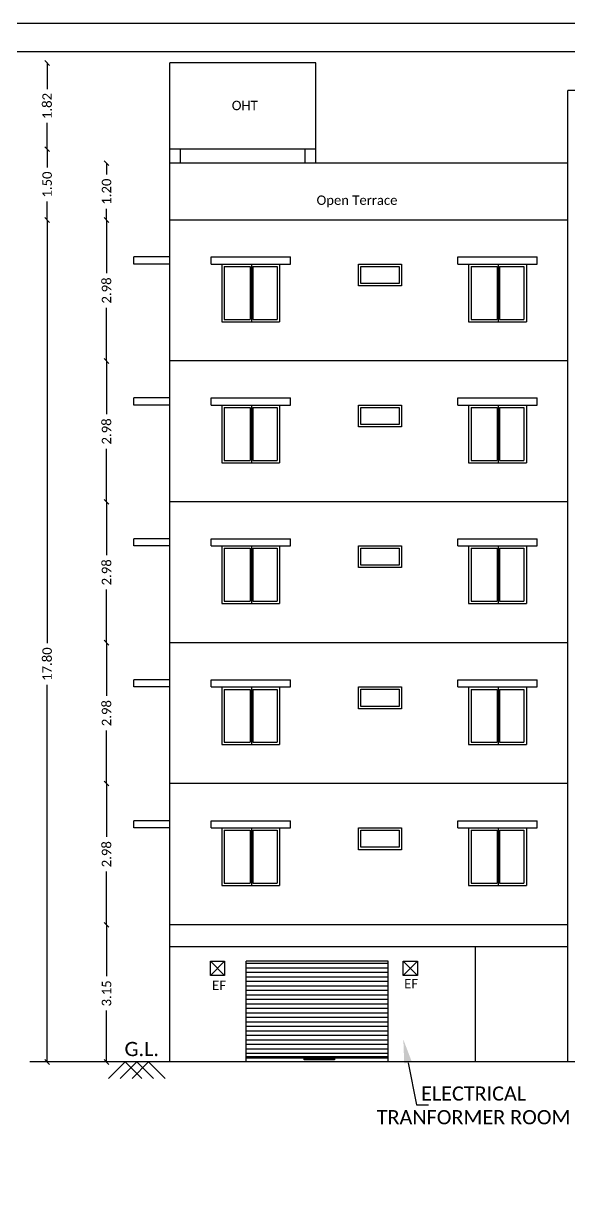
# Model space of a CAD drawing. Header units: metres. Extents: x 1549 to 1752, y 1518 to 3502.
# Drawn here: x 1712.51 to 1724.04, y 1642.98 to 1667.68 of the extents above; entities that cross this region are included whole.
import ezdxf
from ezdxf import colors
from ezdxf.entities.mleader import LeaderData, LeaderLine
from ezdxf.math import Vec2, Vec3

# ---------------------------------------------------------------- set-up
doc = ezdxf.new("R2010")
doc.units = ezdxf.units.M
doc.layers.add('D-BlockOuter-Dimension', color=7, linetype='Continuous')
doc.styles.add('SLS- JOHN Calibri', font='calibri.ttf')
doc.styles.add('SLS-Calibri', font='calibri.ttf')
doc.styles.get("Standard").update_dxf_attribs({"font": 'arial.ttf'})
doc.dimstyles.new('SLS-ProjectName-OuterBlock(FloorPlan)', dxfattribs={"dimtxt": 0.2, "dimasz": 0.1, "dimexe": 0, "dimexo": 0, "dimgap": 0.1, "dimtad": 0, "dimzin": 1, "dimdsep": 46, "dimtxsty": 'SLS-Calibri', "dimblk1": 'OBLIQUE', "dimblk2": 'OBLIQUE', "dimsah": 1, "dimcen": 0, "dimse1": 1, "dimse2": 1, "dimclrd": 252, "dimclre": 252, "dimclrt": 256, "dimadec": 0, "dimazin": 0, "dimtfac": 1, "dimtofl": 0, "dimtmove": 2, "dimatfit": 3, "dimfxl": 0, "dimtolj": 1, "dimtzin": 0, "dimarcsym": 0})

# ---------------------------------------------------------------- blocks, each defined once
blk = doc.blocks.new('_Oblique')
at = {"color": 0, "linetype": 'ByBlock', "lineweight": -2}
blk.add_line((-0.5, -0.5), (0.5, 0.5), dxfattribs=at)
at = {"const_width": 0.2}
blk.add_lwpolyline([(-0.5, -0.5), (0.5, 0.5)], dxfattribs=at)
blk = doc.blocks.new('*D61')
at = {"color": 252, "lineweight": -2}
for p, q in [((1714.272, 1648.623), (1714.272, 1647.536)), ((1714.272, 1645.723), (1714.272, 1646.811))]:
    blk.add_line(p, q, dxfattribs=at)
at = {"layer": 'Defpoints', "color": 0}
for p in [(1714.272, 1648.623), (1716.492, 1648.623), (1716.492, 1645.723)]:
    blk.add_point(p, dxfattribs=at)
at = {"color": 252, "lineweight": -2, "xscale": 0.1, "yscale": 0.1, "zscale": 0.1}
for p, rotation in [((1714.272, 1648.623), 90), ((1714.272, 1645.723), 270)]:
    blk.add_blockref('_Oblique', p, dxfattribs=dict(at, rotation=rotation))
at = {"insert": (1714.272, 1647.173), "char_height": 0.2, "attachment_point": 5, "rotation": 90, "style": 'SLS-Calibri'}
blk.add_mtext('\\A1;3.15', dxfattribs=at)
blk = doc.blocks.new('*D160')
at = {"color": 252, "lineweight": -2}
for p, q in [((1714.272, 1651.608), (1714.272, 1650.48)), ((1714.272, 1648.623), (1714.272, 1649.751))]:
    blk.add_line(p, q, dxfattribs=at)
at = {"layer": 'Defpoints', "color": 0}
for p in [(1714.272, 1651.608), (1715.606, 1651.608), (1716.772, 1648.623)]:
    blk.add_point(p, dxfattribs=at)
at = {"color": 252, "lineweight": -2, "xscale": 0.1, "yscale": 0.1, "zscale": 0.1}
for p, rotation in [((1714.272, 1651.608), 90), ((1714.272, 1648.623), 270)]:
    blk.add_blockref('_Oblique', p, dxfattribs=dict(at, rotation=rotation))
at = {"insert": (1714.272, 1650.115), "char_height": 0.2, "attachment_point": 5, "rotation": 90, "style": 'SLS-Calibri'}
blk.add_mtext('\\A1;2.98', dxfattribs=at)
blk = doc.blocks.new('*D161')
at = {"color": 252, "lineweight": -2}
for p, q in [((1714.272, 1654.588), (1714.272, 1653.462)), ((1714.272, 1651.608), (1714.272, 1652.734))]:
    blk.add_line(p, q, dxfattribs=at)
at = {"layer": 'Defpoints', "color": 0}
for p in [(1714.272, 1654.588), (1715.606, 1654.588), (1715.606, 1651.608)]:
    blk.add_point(p, dxfattribs=at)
at = {"color": 252, "lineweight": -2, "xscale": 0.1, "yscale": 0.1, "zscale": 0.1}
for p, rotation in [((1714.272, 1654.588), 90), ((1714.272, 1651.608), 270)]:
    blk.add_blockref('_Oblique', p, dxfattribs=dict(at, rotation=rotation))
at = {"insert": (1714.272, 1653.098), "char_height": 0.2, "attachment_point": 5, "rotation": 90, "style": 'SLS-Calibri'}
blk.add_mtext('\\A1;2.98', dxfattribs=at)
blk = doc.blocks.new('*D62')
at = {"color": 252, "lineweight": -2}
for p, q in [((1714.272, 1657.563), (1714.272, 1656.44)), ((1714.272, 1654.588), (1714.272, 1655.711))]:
    blk.add_line(p, q, dxfattribs=at)
at = {"layer": 'Defpoints', "color": 0}
for p in [(1714.272, 1657.563), (1715.606, 1657.563), (1715.606, 1654.588)]:
    blk.add_point(p, dxfattribs=at)
at = {"color": 252, "lineweight": -2, "xscale": 0.1, "yscale": 0.1, "zscale": 0.1}
for p, rotation in [((1714.272, 1657.563), 90), ((1714.272, 1654.588), 270)]:
    blk.add_blockref('_Oblique', p, dxfattribs=dict(at, rotation=rotation))
at = {"insert": (1714.272, 1656.075), "char_height": 0.2, "attachment_point": 5, "rotation": 90, "style": 'SLS-Calibri'}
blk.add_mtext('\\A1;2.98', dxfattribs=at)
blk = doc.blocks.new('*D162')
at = {"color": 252, "lineweight": -2}
for p, q in [((1714.272, 1660.543), (1714.272, 1659.417)), ((1714.272, 1657.563), (1714.272, 1658.689))]:
    blk.add_line(p, q, dxfattribs=at)
at = {"layer": 'Defpoints', "color": 0}
for p in [(1714.272, 1660.543), (1715.823, 1660.543), (1715.606, 1657.563)]:
    blk.add_point(p, dxfattribs=at)
at = {"color": 252, "lineweight": -2, "xscale": 0.1, "yscale": 0.1, "zscale": 0.1}
for p, rotation in [((1714.272, 1660.543), 90), ((1714.272, 1657.563), 270)]:
    blk.add_blockref('_Oblique', p, dxfattribs=dict(at, rotation=rotation))
at = {"insert": (1714.272, 1659.053), "char_height": 0.2, "attachment_point": 5, "rotation": 90, "style": 'SLS-Calibri'}
blk.add_mtext('\\A1;2.98', dxfattribs=at)
blk = doc.blocks.new('*D163')
at = {"color": 252, "lineweight": -2}
for p, q in [((1714.272, 1663.523), (1714.272, 1662.397)), ((1714.272, 1660.543), (1714.272, 1661.669))]:
    blk.add_line(p, q, dxfattribs=at)
at = {"layer": 'Defpoints', "color": 0}
for p in [(1714.272, 1663.523), (1715.606, 1663.523), (1715.823, 1660.543)]:
    blk.add_point(p, dxfattribs=at)
at = {"color": 252, "lineweight": -2, "xscale": 0.1, "yscale": 0.1, "zscale": 0.1}
for p, rotation in [((1714.272, 1663.523), 90), ((1714.272, 1660.543), 270)]:
    blk.add_blockref('_Oblique', p, dxfattribs=dict(at, rotation=rotation))
at = {"insert": (1714.272, 1662.033), "char_height": 0.2, "attachment_point": 5, "rotation": 90, "style": 'SLS-Calibri'}
blk.add_mtext('\\A1;2.98', dxfattribs=at)
blk = doc.blocks.new('*D63')
at = {"color": 252, "lineweight": -2}
for p, q in [((1714.272, 1664.723), (1714.272, 1664.484)), ((1714.272, 1663.523), (1714.272, 1663.763))]:
    blk.add_line(p, q, dxfattribs=at)
at = {"layer": 'Defpoints', "color": 0}
for p in [(1714.272, 1664.723), (1715.606, 1664.723), (1715.606, 1663.523)]:
    blk.add_point(p, dxfattribs=at)
at = {"color": 252, "lineweight": -2, "xscale": 0.1, "yscale": 0.1, "zscale": 0.1}
for p, rotation in [((1714.272, 1664.723), 90), ((1714.272, 1663.523), 270)]:
    blk.add_blockref('_Oblique', p, dxfattribs=dict(at, rotation=rotation))
at = {"insert": (1714.272, 1664.123), "char_height": 0.2, "attachment_point": 5, "rotation": 90, "style": 'SLS-Calibri'}
blk.add_mtext('\\A1;1.20', dxfattribs=at)
blk = doc.blocks.new('*D64')
at = {"color": 252, "lineweight": -2}
for p, q in [((1713.016, 1663.523), (1713.016, 1654.574)), ((1713.016, 1645.723), (1713.016, 1653.694))]:
    blk.add_line(p, q, dxfattribs=at)
at = {"layer": 'Defpoints', "color": 0}
for p in [(1713.016, 1663.523), (1717.174, 1663.523), (1717.174, 1645.723)]:
    blk.add_point(p, dxfattribs=at)
at = {"color": 252, "lineweight": -2, "xscale": 0.1, "yscale": 0.1, "zscale": 0.1}
for p, rotation in [((1713.016, 1663.523), 90), ((1713.016, 1645.723), 270)]:
    blk.add_blockref('_Oblique', p, dxfattribs=dict(at, rotation=rotation))
at = {"insert": (1713.016, 1654.134), "char_height": 0.2, "attachment_point": 5, "rotation": 90, "style": 'SLS-Calibri'}
blk.add_mtext('\\A1;17.80', dxfattribs=at)
blk = doc.blocks.new('*D174')
at = {"color": 252, "lineweight": -2}
for p, q in [((1713.016, 1665.023), (1713.016, 1664.634)), ((1713.016, 1663.523), (1713.016, 1663.913))]:
    blk.add_line(p, q, dxfattribs=at)
at = {"layer": 'Defpoints', "color": 0}
for p in [(1713.016, 1665.023), (1715.606, 1665.023), (1715.606, 1663.523)]:
    blk.add_point(p, dxfattribs=at)
at = {"color": 252, "lineweight": -2, "xscale": 0.1, "yscale": 0.1, "zscale": 0.1}
for p, rotation in [((1713.016, 1665.023), 90), ((1713.016, 1663.523), 270)]:
    blk.add_blockref('_Oblique', p, dxfattribs=dict(at, rotation=rotation))
at = {"insert": (1713.016, 1664.273), "char_height": 0.2, "attachment_point": 5, "rotation": 90, "style": 'SLS-Calibri'}
blk.add_mtext('\\A1;1.50', dxfattribs=at)
blk = doc.blocks.new('*D175')
at = {"color": 252, "lineweight": -2}
for p, q in [((1713.016, 1666.843), (1713.016, 1666.291)), ((1713.016, 1665.023), (1713.016, 1665.576))]:
    blk.add_line(p, q, dxfattribs=at)
at = {"layer": 'Defpoints', "color": 0}
for p in [(1713.016, 1666.843), (1715.606, 1666.843), (1715.606, 1665.023)]:
    blk.add_point(p, dxfattribs=at)
at = {"color": 252, "lineweight": -2, "xscale": 0.1, "yscale": 0.1, "zscale": 0.1}
for p, rotation in [((1713.016, 1666.843), 90), ((1713.016, 1665.023), 270)]:
    blk.add_blockref('_Oblique', p, dxfattribs=dict(at, rotation=rotation))
at = {"insert": (1713.016, 1665.933), "char_height": 0.2, "attachment_point": 5, "rotation": 90, "style": 'SLS-Calibri'}
blk.add_mtext('\\A1;1.82', dxfattribs=at)
blk = doc.blocks.new('A$C58C954F3')
h = blk.add_hatch()
h.set_pattern_fill('ANSI31', color=256, scale=0.03, angle=315)
h.set_pattern_definition([(0, (-1717.2209, -1767.94774), (0, 0.09525), [])])
h.paths.add_polyline_path([(3, 2.13), (0, 2.13), (0, 0.085), (3, 0.085)])
for p, q in [((3, 2.13), (0, 2.13)), ((0, 0.114), (3, 0.114))]:
    blk.add_line(p, q)
blk.add_lwpolyline([(1.227, 0.075), (1.869, 0.075), (1.869, 0.045), (1.227, 0.045)], close=True)
at = {"layer": 'D-BlockOuter-Dimension'}
for p, q in [((0, 0), (0, 2.13)), ((3, 0), (3, 2.13))]:
    blk.add_line(p, q, dxfattribs=at)

msp = doc.modelspace()

# ---------------------------------------------------------------- linework, layer by layer
for p, q in [((1718.6958966, 1666.84336791), (1715.6058966, 1666.84336791)), ((1715.6058966, 1665.02336791), (1715.6058966, 1666.84336791)), ((1718.6958966, 1665.02336791), (1718.6958966, 1666.84336791)), ((1724.02261031, 1645.72336791), (1724.02261031, 1666.26442415)), ((1726.5742837, 1666.26442415), (1724.02261031, 1666.26442415)), ((1718.6958966, 1665.02336791), (1715.6058966, 1665.02336791)), ((1715.6058966, 1664.72336791), (1715.6058966, 1665.02336791)), ((1715.8358966, 1664.72988134), (1715.8358966, 1665.02336791)), ((1718.4658966, 1664.72988134), (1718.4658966, 1665.02336791)), ((1718.6958966, 1664.72988134), (1718.6958966, 1665.02336791)), ((1715.6058966, 1645.72336791), (1715.6058966, 1664.72988134)), ((1724.02261031, 1664.72336791), (1715.6058966, 1664.72336791)), ((1724.02261031, 1663.52336791), (1715.6058966, 1663.52336791)), ((1715.6058966, 1662.74178896), (1714.8458966, 1662.74178896)), ((1714.8458966, 1662.59178896), (1714.8458966, 1662.74178896)), ((1716.48035225, 1662.74178914), (1718.15955225, 1662.74178914)), ((1716.48035225, 1662.59178896), (1716.48035225, 1662.74178914)), ((1718.15955225, 1662.59178896), (1718.15955225, 1662.74178914)), ((1721.69428141, 1662.74178914), (1723.37348141, 1662.74178914)), ((1721.69428141, 1662.59178896), (1721.69428141, 1662.74178914)), ((1723.37348141, 1662.59178896), (1723.37348141, 1662.74178914)), ((1715.6058966, 1662.59178896), (1714.8458966, 1662.59178896)), ((1716.48035225, 1662.59178896), (1718.15955225, 1662.59178896)), ((1716.71035225, 1662.59178896), (1716.71035225, 1661.37178896)), ((1716.71035225, 1662.59178896), (1717.92955225, 1662.59178896)), ((1716.76098996, 1662.54115125), (1716.76098996, 1661.42242667)), ((1716.76098996, 1662.54115125), (1717.30956514, 1662.54115125)), ((1717.30956514, 1662.54115125), (1717.30956514, 1661.42242667)), ((1717.334884, 1662.59178896), (1717.334884, 1661.37178896)), ((1717.36020285, 1662.54115125), (1717.36020285, 1661.42242667)), ((1717.36020285, 1662.54115125), (1717.87891454, 1662.54115125)), ((1717.87891454, 1662.54115125), (1717.87891454, 1661.42242667)), ((1717.92955225, 1662.59178896), (1717.92955225, 1661.37178896)), ((1721.69428141, 1662.59178896), (1723.37348141, 1662.59178896)), ((1721.92428141, 1662.59178896), (1721.92428141, 1661.37178896)), ((1721.92428141, 1662.59178896), (1723.14348141, 1662.59178896)), ((1721.97491912, 1662.54115125), (1721.97491912, 1661.42242667)), ((1721.97491912, 1662.54115125), (1722.52349431, 1662.54115125)), ((1722.52349431, 1662.54115125), (1722.52349431, 1661.42242667)), ((1722.54881316, 1662.59178896), (1722.54881316, 1661.37178896)), ((1722.57413202, 1662.54115125), (1722.57413202, 1661.42242667)), ((1722.57413202, 1662.54115125), (1723.0928437, 1662.54115125)), ((1723.0928437, 1662.54115125), (1723.0928437, 1661.42242667)), ((1723.14348141, 1662.59178896), (1723.14348141, 1661.37178896)), ((1716.71035225, 1661.37178896), (1717.92955225, 1661.37178896)), ((1716.76098996, 1661.42242667), (1717.30956514, 1661.42242667)), ((1717.36020285, 1661.42242667), (1717.87891454, 1661.42242667)), ((1721.92428141, 1661.37178896), (1723.14348141, 1661.37178896)), ((1721.97491912, 1661.42242667), (1722.52349431, 1661.42242667)), ((1722.57413202, 1661.42242667), (1723.0928437, 1661.42242667)), ((1724.02261031, 1660.54336791), (1715.6058966, 1660.54336791)), ((1715.6058966, 1659.76178896), (1714.8458966, 1659.76178896)), ((1714.8458966, 1659.61178896), (1714.8458966, 1659.76178896)), ((1716.48035225, 1659.76178914), (1718.15955225, 1659.76178914)), ((1716.48035225, 1659.61178896), (1716.48035225, 1659.76178914)), ((1718.15955225, 1659.61178896), (1718.15955225, 1659.76178914)), ((1721.69428141, 1659.76178914), (1723.37348141, 1659.76178914)), ((1721.69428141, 1659.61178896), (1721.69428141, 1659.76178914)), ((1723.37348141, 1659.61178896), (1723.37348141, 1659.76178914)), ((1715.6058966, 1659.61178896), (1714.8458966, 1659.61178896)), ((1716.48035225, 1659.61178896), (1718.15955225, 1659.61178896)), ((1716.71035225, 1659.61178896), (1716.71035225, 1658.39178896)), ((1716.71035225, 1659.61178896), (1717.92955225, 1659.61178896)), ((1716.76098996, 1659.56115125), (1716.76098996, 1658.44242667)), ((1716.76098996, 1659.56115125), (1717.30956514, 1659.56115125)), ((1717.30956514, 1659.56115125), (1717.30956514, 1658.44242667)), ((1717.334884, 1659.61178896), (1717.334884, 1658.39178896)), ((1717.36020285, 1659.56115125), (1717.36020285, 1658.44242667)), ((1717.36020285, 1659.56115125), (1717.87891454, 1659.56115125)), ((1717.87891454, 1659.56115125), (1717.87891454, 1658.44242667)), ((1717.92955225, 1659.61178896), (1717.92955225, 1658.39178896)), ((1721.69428141, 1659.61178896), (1723.37348141, 1659.61178896)), ((1721.92428141, 1659.61178896), (1721.92428141, 1658.39178896)), ((1721.92428141, 1659.61178896), (1723.14348141, 1659.61178896)), ((1721.97491912, 1659.56115125), (1721.97491912, 1658.44242667)), ((1721.97491912, 1659.56115125), (1722.52349431, 1659.56115125)), ((1722.52349431, 1659.56115125), (1722.52349431, 1658.44242667)), ((1722.54881316, 1659.61178896), (1722.54881316, 1658.39178896)), ((1722.57413202, 1659.56115125), (1722.57413202, 1658.44242667)), ((1722.57413202, 1659.56115125), (1723.0928437, 1659.56115125)), ((1723.0928437, 1659.56115125), (1723.0928437, 1658.44242667)), ((1723.14348141, 1659.61178896), (1723.14348141, 1658.39178896)), ((1716.71035225, 1658.39178896), (1717.92955225, 1658.39178896)), ((1716.76098996, 1658.44242667), (1717.30956514, 1658.44242667)), ((1717.36020285, 1658.44242667), (1717.87891454, 1658.44242667)), ((1721.92428141, 1658.39178896), (1723.14348141, 1658.39178896)), ((1721.97491912, 1658.44242667), (1722.52349431, 1658.44242667)), ((1722.57413202, 1658.44242667), (1723.0928437, 1658.44242667)), ((1724.02261031, 1657.56336791), (1715.6058966, 1657.56336791)), ((1715.6058966, 1656.78599949), (1714.8458966, 1656.78599949)), ((1714.8458966, 1656.63599949), (1714.8458966, 1656.78599949)), ((1716.48035225, 1656.78599967), (1718.15955225, 1656.78599967)), ((1716.48035225, 1656.63599949), (1716.48035225, 1656.78599967)), ((1718.15955225, 1656.63599949), (1718.15955225, 1656.78599967)), ((1721.69428141, 1656.78599967), (1723.37348141, 1656.78599967)), ((1721.69428141, 1656.63599949), (1721.69428141, 1656.78599967)), ((1723.37348141, 1656.63599949), (1723.37348141, 1656.78599967)), ((1715.6058966, 1656.63599949), (1714.8458966, 1656.63599949)), ((1716.48035225, 1656.63599949), (1718.15955225, 1656.63599949)), ((1716.71035225, 1656.63599949), (1716.71035225, 1655.41599949)), ((1716.71035225, 1656.63599949), (1717.92955225, 1656.63599949)), ((1716.76098996, 1656.58536178), (1716.76098996, 1655.4666372)), ((1716.76098996, 1656.58536178), (1717.30956514, 1656.58536178)), ((1717.30956514, 1656.58536178), (1717.30956514, 1655.4666372)), ((1717.334884, 1656.63599949), (1717.334884, 1655.41599949)), ((1717.36020285, 1656.58536178), (1717.36020285, 1655.4666372)), ((1717.36020285, 1656.58536178), (1717.87891454, 1656.58536178)), ((1717.87891454, 1656.58536178), (1717.87891454, 1655.4666372)), ((1717.92955225, 1656.63599949), (1717.92955225, 1655.41599949)), ((1721.69428141, 1656.63599949), (1723.37348141, 1656.63599949)), ((1721.92428141, 1656.63599949), (1721.92428141, 1655.41599949)), ((1721.92428141, 1656.63599949), (1723.14348141, 1656.63599949)), ((1721.97491912, 1656.58536178), (1721.97491912, 1655.4666372)), ((1721.97491912, 1656.58536178), (1722.52349431, 1656.58536178)), ((1722.52349431, 1656.58536178), (1722.52349431, 1655.4666372)), ((1722.54881316, 1656.63599949), (1722.54881316, 1655.41599949)), ((1722.57413202, 1656.58536178), (1722.57413202, 1655.4666372)), ((1722.57413202, 1656.58536178), (1723.0928437, 1656.58536178)), ((1723.0928437, 1656.58536178), (1723.0928437, 1655.4666372)), ((1723.14348141, 1656.63599949), (1723.14348141, 1655.41599949)), ((1716.71035225, 1655.41599949), (1717.92955225, 1655.41599949)), ((1716.76098996, 1655.4666372), (1717.30956514, 1655.4666372)), ((1717.36020285, 1655.4666372), (1717.87891454, 1655.4666372)), ((1721.92428141, 1655.41599949), (1723.14348141, 1655.41599949)), ((1721.97491912, 1655.4666372), (1722.52349431, 1655.4666372)), ((1722.57413202, 1655.4666372), (1723.0928437, 1655.4666372)), ((1724.02261031, 1654.58757844), (1715.6058966, 1654.58757844)), ((1715.6058966, 1653.80178896), (1714.8458966, 1653.80178896)), ((1714.8458966, 1653.65178896), (1714.8458966, 1653.80178896)), ((1716.48035225, 1653.80178914), (1718.15955225, 1653.80178914)), ((1716.48035225, 1653.65178896), (1716.48035225, 1653.80178914)), ((1718.15955225, 1653.65178896), (1718.15955225, 1653.80178914)), ((1721.69428141, 1653.80178914), (1723.37348141, 1653.80178914)), ((1721.69428141, 1653.65178896), (1721.69428141, 1653.80178914)), ((1723.37348141, 1653.65178896), (1723.37348141, 1653.80178914)), ((1715.6058966, 1653.65178896), (1714.8458966, 1653.65178896)), ((1716.48035225, 1653.65178896), (1718.15955225, 1653.65178896)), ((1716.71035225, 1653.65178896), (1716.71035225, 1652.43178896)), ((1716.71035225, 1653.65178896), (1717.92955225, 1653.65178896)), ((1716.76098996, 1653.60115125), (1716.76098996, 1652.48242667)), ((1716.76098996, 1653.60115125), (1717.30956514, 1653.60115125)), ((1717.30956514, 1653.60115125), (1717.30956514, 1652.48242667)), ((1717.334884, 1653.65178896), (1717.334884, 1652.43178896)), ((1717.36020285, 1653.60115125), (1717.36020285, 1652.48242667)), ((1717.36020285, 1653.60115125), (1717.87891454, 1653.60115125)), ((1717.87891454, 1653.60115125), (1717.87891454, 1652.48242667)), ((1717.92955225, 1653.65178896), (1717.92955225, 1652.43178896)), ((1721.69428141, 1653.65178896), (1723.37348141, 1653.65178896)), ((1721.92428141, 1653.65178896), (1721.92428141, 1652.43178896)), ((1721.92428141, 1653.65178896), (1723.14348141, 1653.65178896)), ((1721.97491912, 1653.60115125), (1721.97491912, 1652.48242667)), ((1721.97491912, 1653.60115125), (1722.52349431, 1653.60115125)), ((1722.52349431, 1653.60115125), (1722.52349431, 1652.48242667)), ((1722.54881316, 1653.65178896), (1722.54881316, 1652.43178896)), ((1722.57413202, 1653.60115125), (1722.57413202, 1652.48242667)), ((1722.57413202, 1653.60115125), (1723.0928437, 1653.60115125)), ((1723.0928437, 1653.60115125), (1723.0928437, 1652.48242667)), ((1723.14348141, 1653.65178896), (1723.14348141, 1652.43178896)), ((1716.71035225, 1652.43178896), (1717.92955225, 1652.43178896)), ((1716.76098996, 1652.48242667), (1717.30956514, 1652.48242667)), ((1717.36020285, 1652.48242667), (1717.87891454, 1652.48242667)), ((1721.92428141, 1652.43178896), (1723.14348141, 1652.43178896)), ((1721.97491912, 1652.48242667), (1722.52349431, 1652.48242667)), ((1722.57413202, 1652.48242667), (1723.0928437, 1652.48242667)), ((1724.02261031, 1651.60757844), (1715.6058966, 1651.60757844)), ((1715.6058966, 1650.82178896), (1714.8458966, 1650.82178896)), ((1714.8458966, 1650.67178896), (1714.8458966, 1650.82178896)), ((1716.48035225, 1650.82178914), (1718.15955225, 1650.82178914)), ((1716.48035225, 1650.67178896), (1716.48035225, 1650.82178914)), ((1718.15955225, 1650.67178896), (1718.15955225, 1650.82178914)), ((1721.69428141, 1650.82178914), (1723.37348141, 1650.82178914)), ((1721.69428141, 1650.67178896), (1721.69428141, 1650.82178914)), ((1723.37348141, 1650.67178896), (1723.37348141, 1650.82178914)), ((1715.6058966, 1650.67178896), (1714.8458966, 1650.67178896)), ((1716.48035225, 1650.67178896), (1718.15955225, 1650.67178896)), ((1716.71035225, 1650.67178896), (1716.71035225, 1649.45178896)), ((1716.71035225, 1650.67178896), (1717.92955225, 1650.67178896)), ((1716.76098996, 1650.62115125), (1716.76098996, 1649.50242667)), ((1716.76098996, 1650.62115125), (1717.30956514, 1650.62115125)), ((1717.30956514, 1650.62115125), (1717.30956514, 1649.50242667)), ((1717.334884, 1650.67178896), (1717.334884, 1649.45178896)), ((1717.36020285, 1650.62115125), (1717.36020285, 1649.50242667)), ((1717.36020285, 1650.62115125), (1717.87891454, 1650.62115125)), ((1717.87891454, 1650.62115125), (1717.87891454, 1649.50242667)), ((1717.92955225, 1650.67178896), (1717.92955225, 1649.45178896)), ((1721.69428141, 1650.67178896), (1723.37348141, 1650.67178896)), ((1721.92428141, 1650.67178896), (1721.92428141, 1649.45178896)), ((1721.92428141, 1650.67178896), (1723.14348141, 1650.67178896)), ((1721.97491912, 1650.62115125), (1721.97491912, 1649.50242667)), ((1721.97491912, 1650.62115125), (1722.52349431, 1650.62115125)), ((1722.52349431, 1650.62115125), (1722.52349431, 1649.50242667)), ((1722.54881316, 1650.67178896), (1722.54881316, 1649.45178896)), ((1722.57413202, 1650.62115125), (1722.57413202, 1649.50242667)), ((1722.57413202, 1650.62115125), (1723.0928437, 1650.62115125)), ((1723.0928437, 1650.62115125), (1723.0928437, 1649.50242667)), ((1723.14348141, 1650.67178896), (1723.14348141, 1649.45178896)), ((1716.71035225, 1649.45178896), (1717.92955225, 1649.45178896)), ((1716.76098996, 1649.50242667), (1717.30956514, 1649.50242667)), ((1717.36020285, 1649.50242667), (1717.87891454, 1649.50242667)), ((1721.92428141, 1649.45178896), (1723.14348141, 1649.45178896)), ((1721.97491912, 1649.50242667), (1722.52349431, 1649.50242667)), ((1722.57413202, 1649.50242667), (1723.0928437, 1649.50242667)), ((1724.02261031, 1648.62336791), (1715.6058966, 1648.62336791)), ((1724.02261031, 1648.16078896), (1715.6058966, 1648.16078896)), ((1722.0658966, 1645.72336791), (1722.0658966, 1648.16078896)), ((1716.4655163, 1647.85336726), (1716.7655163, 1647.55336726)), ((1716.4655163, 1647.55336726), (1716.7655163, 1647.85336726)), ((1720.54134343, 1647.85336726), (1720.84134343, 1647.55336726)), ((1720.54134343, 1647.55336726), (1720.84134343, 1647.85336726)), ((1736.56739939, 1645.72336791), (1712.65154512, 1645.72336791))]:
    msp.add_line(p, q)
for points in [[(1667.97109843, 1608.28044635), (1752.07109843, 1608.28044635), (1752.07109843, 1667.68044635), (1667.97109843, 1667.68044635)], [(1668.57109843, 1608.88044635), (1751.47109843, 1608.88044635), (1751.47109843, 1667.08044635), (1668.57109843, 1667.08044635)], [(1716.4655163, 1647.85336726), (1716.7655163, 1647.85336726), (1716.7655163, 1647.55336726), (1716.4655163, 1647.55336726)], [(1720.54134343, 1647.85336726), (1720.84134343, 1647.85336726), (1720.84134343, 1647.55336726), (1720.54134343, 1647.55336726)]]:
    msp.add_lwpolyline(points, close=True)
at = {"elevation": 0}
for points in [[(1719.5958966, 1662.59178896), (1720.5058966, 1662.59178896), (1720.5058966, 1662.13178896), (1719.5958966, 1662.13178896)], [(1719.6458966, 1662.54178896), (1720.4558966, 1662.54178896), (1720.4558966, 1662.18178896), (1719.6458966, 1662.18178896)], [(1719.5958966, 1659.61178896), (1720.5058966, 1659.61178896), (1720.5058966, 1659.15178896), (1719.5958966, 1659.15178896)], [(1719.6458966, 1659.56178896), (1720.4558966, 1659.56178896), (1720.4558966, 1659.20178896), (1719.6458966, 1659.20178896)], [(1719.5958966, 1656.63599949), (1720.5058966, 1656.63599949), (1720.5058966, 1656.17599949), (1719.5958966, 1656.17599949)], [(1719.6458966, 1656.58599949), (1720.4558966, 1656.58599949), (1720.4558966, 1656.22599949), (1719.6458966, 1656.22599949)], [(1719.5958966, 1653.65178896), (1720.5058966, 1653.65178896), (1720.5058966, 1653.19178896), (1719.5958966, 1653.19178896)], [(1719.6458966, 1653.60178896), (1720.4558966, 1653.60178896), (1720.4558966, 1653.24178896), (1719.6458966, 1653.24178896)], [(1719.5958966, 1650.67178896), (1720.5058966, 1650.67178896), (1720.5058966, 1650.21178896), (1719.5958966, 1650.21178896)], [(1719.6458966, 1650.62178896), (1720.4558966, 1650.62178896), (1720.4558966, 1650.26178896), (1719.6458966, 1650.26178896)]]:
    msp.add_lwpolyline(points, close=True, dxfattribs=at)
for points in [[(1715.01563583, 1645.37230189), (1714.6645698, 1645.72336791), (1714.31350378, 1645.37230189)], [(1715.26387699, 1645.37230189), (1714.91281097, 1645.72336791), (1714.56174495, 1645.37230189)], [(1715.51211816, 1645.37230189), (1715.16105213, 1645.72336791), (1714.80998611, 1645.37230189)]]:
    msp.add_lwpolyline(points)

# ---------------------------------------------------------------- block references
msp.add_blockref('A$C58C954F3', (1717.22089722, 1645.72336791))

# ---------------------------------------------------------------- texts
at = {"style": 'SLS- JOHN Calibri'}
for s, height, p in [('EF', 0.198702665, (1716.50256207, 1647.24407768)), ('EF', 0.198702665, (1720.56083181, 1647.27746666)), ('G.L.', 0.3, (1714.65200256, 1645.84766153))]:
    msp.add_text(s, height=height, dxfattribs=at).set_placement(p)
for s, insert, char_height, width, attachment_point in [('OHT', (1717.1926683, 1665.9436675), 0.198702665, 4.0190259146, 5), ('Open Terrace', (1719.5649873, 1663.91744896), 0.1987026648, 4.0190259146, 5), ('{\\W6.55097;  }ELECTRICAL \\P{\\W4.232608; }TRANFORMER ROOM', (1719.53440295, 1645.20636322), 0.3, 4.9983220472, 1)]:
    msp.add_mtext(s, dxfattribs=dict(at, insert=insert, char_height=char_height, width=width, attachment_point=attachment_point))

# ---------------------------------------------------------------- dimensions: what is measured, and where the dimension line sits
for base, p1, p2, picture, middle in [((1713.01626547, 1666.84336791), (1715.6058966, 1665.02336791), (1715.6058966, 1666.84336791), '*D175', (1713.01626547, 1665.93336791)), ((1713.01626547, 1665.02336791), (1715.6058966, 1663.52336791), (1715.6058966, 1665.02336791), '*D174', (1713.01626547, 1664.27336791)), ((1714.27215155, 1664.72336791), (1715.6058966, 1663.52336791), (1715.6058966, 1664.72336791), '*D63', (1714.27215155, 1664.12336791)), ((1714.27215155, 1663.52336791), (1715.8227529, 1660.54336791), (1715.6058966, 1663.52336791), '*D163', (1714.27215155, 1662.03336791)), ((1714.27215155, 1660.54336791), (1715.6058966, 1657.56336791), (1715.8227529, 1660.54336791), '*D162', (1714.27215155, 1659.05336791)), ((1714.27215155, 1657.56336791), (1715.6058966, 1654.58757844), (1715.6058966, 1657.56336791), '*D62', (1714.27215155, 1656.07547317)), ((1714.27215155, 1654.58757844), (1715.6058966, 1651.60757844), (1715.6058966, 1654.58757844), '*D161', (1714.27215155, 1653.09757844)), ((1714.27215155, 1651.60757844), (1716.77214535, 1648.62336791), (1715.6058966, 1651.60757844), '*D160', (1714.27215155, 1650.11547317))]:
    dim = msp.add_linear_dim(base=base, p1=p1, p2=p2, angle=90, dimstyle='SLS-ProjectName-OuterBlock(FloorPlan)')
    dim.commit()
    dim.dimension.update_dxf_attribs({"geometry": picture, "text_midpoint": middle})
dim = msp.add_linear_dim(base=(1713.01626547, 1663.52336791), p1=(1717.17383697, 1645.72336791), p2=(1717.17383697, 1663.52336791), angle=90, dimstyle='SLS-ProjectName-OuterBlock(FloorPlan)')
dim.commit()
dim.dimension.update_dxf_attribs({"geometry": '*D64', "text_midpoint": (1713.01626547, 1654.13389603), "dimtype": 160})
dim = msp.add_linear_dim(base=(1714.27215155, 1648.62336791), p1=(1716.49193838, 1645.72336791), p2=(1716.49193838, 1648.62336791), angle=90, text='3.15', dimstyle='SLS-ProjectName-OuterBlock(FloorPlan)')
dim.commit()
dim.dimension.update_dxf_attribs({"geometry": '*D61', "text_midpoint": (1714.27215155, 1647.17336791)})

# ---------------------------------------------------------------- leaders
ml = msp.add_multileader_mtext('Standard')
ml.set_content('', color=256)
ml.set_leader_properties()
ml.build(insert=Vec2(0, 0))
ml.multileader.update_dxf_attribs({"arrow_head_size": 0.5})
ctx = ml.context
ctx.base_point, ctx.arrow_head_size, ctx.plane_origin = Vec3(1721.07831595, 1644.81894898), 0.5, Vec3(1721.1863761, 1646.04867134)
notes = []
notes.append((ctx, [(0, (1, 1, 0), (1720.82442886, 1644.81894898), (1, 0), 0.25388709, [(0, [(1720.54381892, 1646.19885001)], 0, [])])]))
ctx.mtext.insert, ctx.mtext.flow_direction = Vec3(1723.07831595, 1646.81894898), 5
for ctx, leaders in notes:
    for number, flags, end, landing, length, lines in leaders:
        leader = LeaderData()
        leader.index, (leader.has_last_leader_line, leader.has_dogleg_vector, leader.attachment_direction) = number, flags
        leader.last_leader_point, leader.dogleg_vector, leader.dogleg_length = Vec3(end), Vec3(landing), length
        for number, points, colour, breaks in lines:
            line = LeaderLine()
            line.index, line.vertices, line.color, line.breaks = number, Vec3.list(points), colors.encode_raw_color(colour), breaks
            leader.lines.append(line)
        ctx.leaders.append(leader)

doc.saveas('drawing.dxf')
